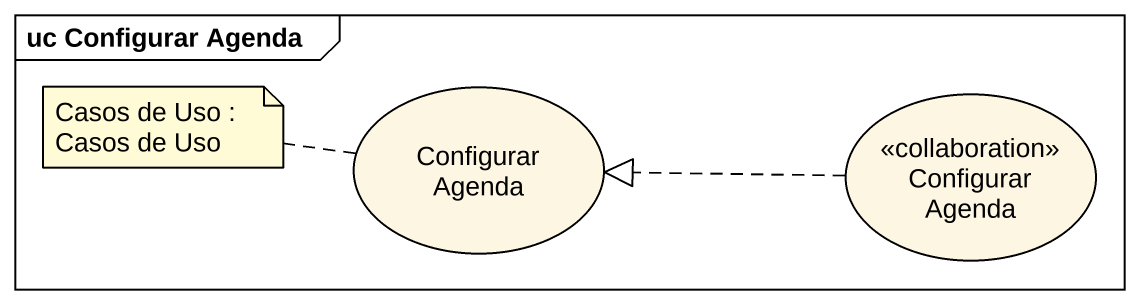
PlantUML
@startuml
mainframe uc Configurar Agenda
usecase "Configurar Agenda" as Configurar_Agenda
usecase "Configurar Agenda" as Configurar_Agenda_2 <<collaboration>>
Configurar_Agenda_2 .left.|> Configurar_Agenda
note left of Configurar_Agenda : Casos de Uso : Casos de Uso
@enduml
